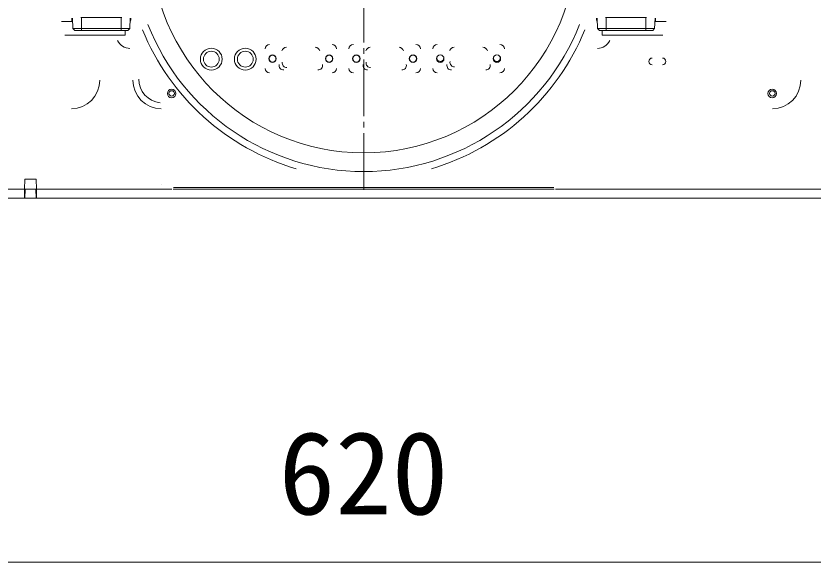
# Model space of a CAD drawing. Units: millimetres, scale not verified. Extents: x -63 to 62, y -56 to 57.
# Drawn here: x -39.62 to -22.04, y 0.29 to 12.33 of the extents above; entities that cross this region are included whole.
import ezdxf
from ezdxf.enums import TextEntityAlignment as Align

# ---------------------------------------------------------------- set-up
doc = ezdxf.new("R2010")
doc.units = ezdxf.units.MM
doc.header["$LTSCALE"] = 0.125
doc.linetypes.add('USER1', pattern=[13, 10, -1, 1, -1])
for name, color, linetype, lineweight in [('0-5_GAIKEI', 7, 'Continuous', 18), ('0-6_SUNPO', 7, 'Continuous', 18), ('0-9_KIJUN', 7, 'USER1', 18)]:
    doc.layers.add(name, color=color, linetype=linetype, lineweight=lineweight)
doc.styles.add('ＭＳ ゴシック', font='')
doc.styles.get('ＭＳ ゴシック').set_extended_font_data('MS Gothic')

# ---------------------------------------------------------------- blocks, each defined once
blk = doc.blocks.new('D7')
at = {"layer": '0-6_SUNPO'}
blk.add_line((-44.2382, -2.1362), (-17.2382, -2.1362), dxfattribs=at)
at = {"layer": '0-6_SUNPO', "style": 'ＭＳ ゴシック'}
blk.add_text('620', height=1.833, dxfattribs=at).set_placement((-32.6132, -1.6362), align=Align.BOTTOM_LEFT)

msp = doc.modelspace()

# ---------------------------------------------------------------- linework, layer by layer
at = {"layer": '0-5_GAIKEI', "color": 1}
for p, q in [((-38.3707, 12.2074), (-38.6176, 12.2074)), ((-38.3862, 12.281), (-38.3862, 12.2197)), ((-38.3626, 12.0536), (-38.3748, 12.2867)), ((-37.2862, 12.2985), (-38.1862, 12.2985)), ((-38.1737, 12.0536), (-38.1737, 12.2985)), ((-37.2987, 12.0536), (-37.2987, 12.2985)), ((-37.1097, 12.0536), (-37.0975, 12.2867)), ((-37.0927, 12.2151), (-37.0869, 12.2825)), ((-37.0862, 12.2428), (-37.0862, 12.281)), ((-37.0862, 12.2192), (-37.0862, 12.2193)), ((-26.8112, 12.281), (-26.8112, 12.2428)), ((-26.8112, 12.2193), (-26.8111, 12.2192)), ((-26.8047, 12.2151), (-26.8104, 12.2824)), ((-26.7876, 12.0536), (-26.7998, 12.2867)), ((-25.7112, 12.2985), (-26.6112, 12.2985)), ((-25.7237, 12.0536), (-25.7237, 12.2985)), ((-25.5347, 12.0536), (-25.5225, 12.2867)), ((-25.2796, 12.2074), (-25.5267, 12.2074)), ((-25.5112, 12.2197), (-25.5112, 12.281)), ((-25.5112, 12.2196), (-25.5112, 12.2197)), ((-38.1737, 12.0536), (-38.3626, 12.0536)), ((-38.3626, 12.0536), (-38.3237, 12.0147)), ((-38.3237, 12.0147), (-38.1737, 12.0147)), ((-38.1737, 12.0536), (-38.1737, 12.0147)), ((-37.2987, 12.0536), (-38.1737, 12.0536)), ((-38.1737, 12.0147), (-37.2987, 12.0147)), ((-37.1097, 12.0536), (-37.2987, 12.0536)), ((-37.2987, 12.0147), (-37.2987, 12.0536)), ((-37.1487, 12.0147), (-37.2987, 12.0147)), ((-37.2088, 11.9085), (-37.2088, 12.0133)), ((-37.1487, 12.0147), (-37.1097, 12.0536)), ((-26.5987, 12.0536), (-26.7876, 12.0536)), ((-26.7876, 12.0536), (-26.7487, 12.0147)), ((-26.7487, 12.0147), (-26.5987, 12.0147)), ((-26.6885, 11.9085), (-26.6885, 12.0133)), ((-26.5987, 12.0536), (-26.5987, 12.0147)), ((-26.5987, 12.0147), (-25.7237, 12.0147)), ((-25.5347, 12.0536), (-25.7237, 12.0536)), ((-25.7237, 12.0147), (-25.7237, 12.0536)), ((-25.5737, 12.0147), (-25.7237, 12.0147)), ((-25.5737, 12.0147), (-25.5347, 12.0536)), ((-38.5443, 11.9085), (-37.2088, 11.9085)), ((-26.6885, 11.9085), (-25.353, 11.9085)), ((-39.4302, 8.5147), (-39.4263, 8.7347)), ((-39.4263, 8.7347), (-39.171, 8.7347)), ((-39.171, 8.7347), (-39.1672, 8.5147)), ((-39.4302, 8.5147), (-40.1672, 8.5147)), ((-39.4337, 8.3147), (-39.4302, 8.5147)), ((-39.4177, 8.5147), (-39.4212, 8.3147)), ((-39.4177, 8.5147), (-39.1797, 8.5147)), ((-39.1797, 8.5147), (-39.1762, 8.3147)), ((-39.1672, 8.5147), (-39.1637, 8.3147)), ((-36.1801, 8.5147), (-39.1672, 8.5147)), ((-36.4087, 8.6054), (-36.4081, 8.606)), ((-27.7437, 8.5138), (-36.1537, 8.5138)), ((-36.1428, 8.5466), (-27.7546, 8.5466)), ((-18.0987, 8.5147), (-27.7172, 8.5147))]:
    msp.add_line(p, q, dxfattribs=at)
at = {"layer": '0-5_GAIKEI'}
msp.add_line((-45.7987, 8.3147), (-18.0987, 8.3147), dxfattribs=at)
at = {"layer": '0-5_GAIKEI', "color": 1}
msp.add_lwpolyline([(-25.7237, 12.0536), (-26.5987, 12.0536), (-26.5987, 12.2985)], dxfattribs=at)
at = {"layer": '0-5_GAIKEI'}
for centre, radius in [((-31.9487, 14.0147), 4.7025), ((-35.3104, 11.3797), 0.24), ((-34.5604, 11.3797), 0.24), ((-35.3102, 11.3794), 0.175), ((-34.5604, 11.3794), 0.175), ((-33.9604, 11.3909), 0.0825), ((-33.9599, 11.3909), 0.0762), ((-32.7104, 11.3909), 0.0825), ((-32.7104, 11.3909), 0.0762), ((-32.1104, 11.3909), 0.0825), ((-32.1099, 11.3909), 0.0762), ((-30.8604, 11.3909), 0.0825), ((-30.8604, 11.3909), 0.0762), ((-30.2604, 11.3909), 0.0825), ((-29.0104, 11.3909), 0.0825), ((-36.1854, 10.6247), 0.095), ((-36.1854, 10.6247), 0.06), ((-22.9354, 10.6247), 0.095), ((-22.9354, 10.6247), 0.06)]:
    msp.add_circle(centre, radius, dxfattribs=at)
at = {"layer": '0-5_GAIKEI', "color": 1}
for centre, radius, start, end in [((-31.9487, 14.0147), 5.114, 201.44481, 338.55519), ((-31.9487, 14.0147), 5.2677, 202.14317, 253.53374), ((-31.9487, 14.0147), 5.2677, 286.46626, 337.85683), ((-38.3979, 10.9147), 0.628, 270, 0), ((-36.4129, 10.9147), 0.628, 180, 270), ((-22.9329, 10.9147), 0.628, 270, 0)]:
    msp.add_arc(centre, radius, start, end, dxfattribs=at)
at = {"layer": '0-5_GAIKEI'}
for centre, radius, start, end in [((-34.0254, 11.6047), 0.1, 90, 180), ((-33.6534, 11.5409), 0.1, 90, 168.69007), ((-33.0174, 11.5409), 0.1, 11.30993, 90), ((-32.6454, 11.6047), 0.1, 0, 90), ((-32.1754, 11.6047), 0.1, 90, 180), ((-31.8034, 11.5409), 0.1, 90, 168.69007), ((-31.1674, 11.5409), 0.1, 11.30993, 90), ((-30.7954, 11.6047), 0.1, 0, 90), ((-30.3254, 11.6047), 0.1, 90, 180), ((-29.9534, 11.5409), 0.1, 90, 168.69007), ((-29.3174, 11.5409), 0.1, 11.30993, 90), ((-28.9454, 11.6047), 0.1, 0, 90), ((-30.2599, 11.4059), 0.0762, 158.51248, 270), ((-29.0104, 11.4059), 0.0762, 160.40249, 270), ((-29.0104, 11.4059), 0.0762, 270, 19.59187), ((-33.7134, 11.2409), 0.1, 168.69007, 270), ((-33.6452, 11.2934), 0.1, 170, 270), ((-32.9574, 11.2409), 0.1, 270, 11.30993), ((-31.8634, 11.2409), 0.1, 168.69007, 270), ((-31.7952, 11.2934), 0.1, 170, 270), ((-31.1074, 11.2409), 0.1, 270, 11.30993), ((-30.2599, 11.4059), 0.0762, 270, 17.66813), ((-30.0134, 11.2409), 0.1, 168.69007, 270), ((-29.9452, 11.3084), 0.1, 170, 270), ((-29.2574, 11.2409), 0.1, 270, 11.30993), ((-25.5829, 11.3297), 0.0754, 90, 270), ((-25.3579, 11.3297), 0.0754, 270, 90), ((-34.0254, 11.1747), 0.1, 180, 270), ((-32.6454, 11.1747), 0.1, 270, 0), ((-32.1754, 11.1747), 0.1, 180, 270), ((-30.7954, 11.1747), 0.1, 270, 0), ((-30.3254, 11.1747), 0.1, 180, 270), ((-28.9454, 11.1747), 0.1, 270, 0), ((-36.3854, 10.9397), 0.525, 180, 263.95767)]:
    msp.add_arc(centre, radius, start, end, dxfattribs=at)
at = {"layer": '0-5_GAIKEI', "color": 1}
for centre, major_axis, start_param, end_param in [((-37.1046, 11.9165), (0.2489, -0.1674), 4.1627635, 5.301994), ((-26.7927, 11.9165), (-0.2489, -0.1674), 0.9811913, 2.1204218)]:
    msp.add_ellipse(centre, major_axis=major_axis, ratio=0.994487, start_param=start_param, end_param=end_param, dxfattribs=at)
at = {"layer": '0-9_KIJUN'}
msp.add_line((-31.9487, 8.4973), (-31.9487, 19.532), dxfattribs=at)

# ---------------------------------------------------------------- block references
at = {"layer": '0-6_SUNPO'}
msp.add_blockref('D7', (-1.2105, 2.4217), dxfattribs=at)

doc.saveas('drawing.dxf')
